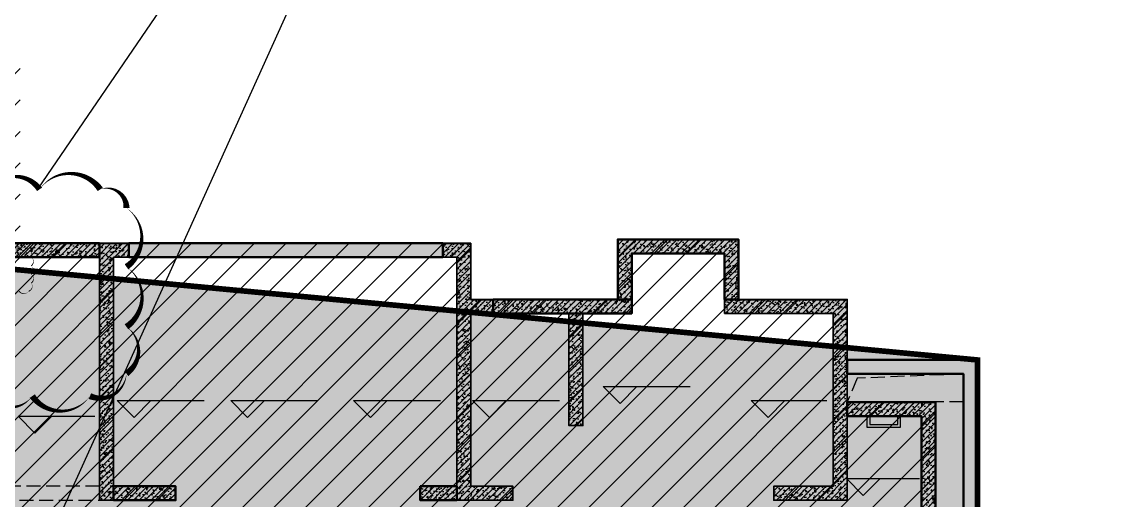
# Model space of a CAD drawing. Extents: x -1338203 to 1886333, y -530034 to 1031844.
# Drawn here: x 627377 to 646806, y 134503 to 143031 of the extents above; entities that cross this region are included whole.
import ezdxf

# ---------------------------------------------------------------- set-up
doc = ezdxf.new("R2010")
doc.units = 0
doc.header["$LTSCALE"] = 1000
doc.header["$MEASUREMENT"] = 0
doc.linetypes.add('A-18-平面B1$0$DASH', pattern=[0.35, 0.25, -0.1])
doc.linetypes.add('DASH', pattern=[0.35, 0.25, -0.1])
for name, color, linetype in [('$0$0A-O-HOLE', 52, 'Continuous'), ('0A-P-PKNG-LINE', 9, 'Continuous'), ('A-18-平面B1$0$0A-A-SYMB-DOOR', 135, 'Continuous'), ('A-18-平面B1$0$0A-A-SYMB-ELEV', 150, 'Continuous'), ('A-18-平面B1$0$0A-E-STRS-RAIL', 163, 'Continuous'), ('S18柱墙B1_1$0$0S-CW-HATCH', 251, 'Continuous'), ('S18柱墙B1_1$0$0S-CW-HATCH-UP', 251, 'Continuous')]:
    doc.layers.add(name, color=color, linetype=linetype)
doc.layers.add('A-18-平面B1$0$AAD-A-MODIFY_20230109', color=201, linetype='Continuous', plot=False)
doc.layers.add('A-18-平面B1$0$AAD-A-MODIFY_20230111', color=201, linetype='Continuous', plot=False)
doc.layers.add('p-h-walkable', color=7, linetype='Continuous', lineweight=70, true_color=0xf0f0f0)
doc.layers.add('S18柱墙B1_1$0$0S-CW-LINE', color=7, linetype='Continuous', lineweight=50)
pattern_1 = [(45, (-2718471.4, -136432.66), (-53.0330086, 53.0330086), []), (50, (-2718471.4, -136432.66), (215.178055, -18.8256405), [22.5, -247.5]), (355, (-2718471.4, -136432.66), (-41.6254, 225.65764), [18, -198]), (100.4514, (-2718453.47, -136434.23), (173.552815, 206.831863), [19.122057, -210.342634]), (46.1842, (-2718471.4, -136372.66), (320.172315, -49.655704), [33.75, -371.25]), (96.6356, (-2718444.72, -136376.8), (280.398812, 292.23536), [28.683086, -315.5139]), (351.1842, (-2718471.4, -136372.66), (280.398584, 292.23558), [27, -297]), (21, (-2718441.4, -136387.66), (179.072116, -120.785667), [22.5, -247.5]), (326, (-2718441.4, -136387.66), (72.9946, 217.545014), [18, -198]), (71.4514, (-2718426.48, -136397.73), (252.066789, 96.759149), [19.122057, -210.342634]), (37.5, (-2718471.4, -136432.66), (3.6479566, 99.8681561), [0, -195.6, 0, -201, 0, -198.75]), (7.5, (-2718471.4, -136432.66), (78.9208612, 118.3235136), [0, -114.6, 0, -191.1, 0, -75.75]), (327.5, (-2718538.3, -136432.66), (160.1467309, -6.7664615), [0, -75, 0, -234, 0, -310.5]), (317.5, (-2718568.3, -136432.66), (174.955851, 30.0314947), [0, -97.5, 0, -155.4, 0, -220.5])]
pattern_2 = [(45, (88085.58, -248529.205), (-53.033009, 53.033009), []), (50, (88085.58, -248529.2), (215.178055, -18.82564), [22.5, -247.5]), (355, (88085.58, -248529.2), (-41.6254, 225.65764), [18, -198]), (100.4514, (88103.52, -248530.77), (173.552815, 206.83186), [19.12206, -210.342634]), (46.1842, (88085.58, -248469.2), (320.17231, -49.6557), [33.75, -371.25]), (96.6356, (88112.26, -248473.34), (280.39881, 292.23536), [28.68309, -315.5139]), (351.1842, (88085.6, -248469.2), (280.39858, 292.23558), [27, -297]), (21, (88115.58, -248484.2), (179.072116, -120.785667), [22.5, -247.5]), (326, (88115.58, -248484.2), (72.9946, 217.54501), [18, -198]), (71.4514, (88130.5, -248494.27), (252.06679, 96.75915), [19.12206, -210.342634]), (37.5, (88085.58, -248529.205), (3.647957, 99.868156), [0, -195.6, 0, -201, 0, -198.75]), (7.5, (88085.58, -248529.2), (78.920861, 118.323514), [0, -114.6, 0, -191.1, 0, -75.75]), (327.5, (88018.68, -248529.205), (160.146731, -6.7664615), [0, -75, 0, -234, 0, -310.5]), (317.5, (87988.68, -248529.2), (174.95585, 30.031495), [0, -97.5, 0, -155.4, 0, -220.5])]

# ---------------------------------------------------------------- blocks, each defined once
blk = doc.blocks.new('A$C2C814229')
at = {"layer": '$0$0A-O-HOLE', "linetype": 'DASH'}
blk.add_lwpolyline([(-122209, -170134), (-122209, -170634), (-124279, -170634), (-124279, -170134)], close=True, dxfattribs=at)
blk.add_lwpolyline([(-122209, -170134), (-124104, -170212), (-124279, -170634)], dxfattribs=at)
blk = doc.blocks.new('A-18-平面B1')
at = {"layer": 'A-18-平面B1$0$0A-A-SYMB-DOOR', "linetype": 'A-18-平面B1$0$DASH'}
blk.add_lwpolyline([(1200, -90), (2975, -90), (2975, 160), (1200, 160)], close=True, dxfattribs=at)
at = {"layer": 'A-18-平面B1$0$0A-A-SYMB-ELEV'}
for p, q in [((12251, 1634), (11951, 1934)), ((11951, 1934), (13500, 1934)), ((12251, 1634), (12551, 1934)), ((3590, 1386), (3290, 1686)), ((3290, 1686), (4839, 1686)), ((3590, 1386), (3890, 1686)), ((5612, 1386), (5312, 1686)), ((5312, 1686), (6862, 1686)), ((5612, 1386), (5912, 1686)), ((7803, 1386), (7503, 1686)), ((7503, 1686), (9052, 1686)), ((7803, 1386), (8103, 1686)), ((9922, 1386), (9622, 1686)), ((9622, 1686), (11171, 1686)), ((9922, 1386), (10222, 1686)), ((14887, 1386), (14587, 1686)), ((14587, 1686), (15935, 1686)), ((14887, 1386), (15187, 1686)), ((1823, 1105), (1523, 1405)), ((1523, 1405), (2890, 1405)), ((1823, 1105), (2123, 1405)), ((16585, -6), (16285, 294)), ((16285, 294), (17587, 294)), ((16585, -6), (16885, 294))]:
    blk.add_line(p, q, dxfattribs=at)
at = {"layer": 'A-18-平面B1$0$0A-E-STRS-RAIL', "flags": 128}
for points in [[(16650, 1410), (16650, 1210), (17250, 1210), (17250, 1410)], [(16700, 1410), (16700, 1260), (17200, 1260), (17200, 1410)]]:
    blk.add_lwpolyline(points, dxfattribs=at)
at = {"layer": 'A-18-平面B1$0$AAD-A-MODIFY_20230109', "color": 6}
for p, q in [((758, -3715), (10687, 18269)), ((1889, 5475), (10637, 18281))]:
    blk.add_line(p, q, dxfattribs=at)
at = {"layer": 'A-18-平面B1$0$AAD-A-MODIFY_20230109', "color": 6, "flags": 128}
blk.add_lwpolyline([(-2226, 5452, 0, 111, -0.520567), (-1481, 5452, 0, 111, -0.520567), (-724, 5452, 0, 111, -0.520567), (108, 5452, 0, 111, -0.520567), (1030, 5452, 0, 111, -0.520567), (1907, 5452, 0, 111, -0.520567), (2988, 5452, 0, 111, -0.520567), (3455, 5119, 0, 111, -0.520567), (3455, 4070, 0, 111, -0.520567), (3455, 3001, 0, 111, -0.520567), (3455, 2168, 0, 111, -0.520567), (2804, 1766, 0, 111, -0.520567), (1776, 1766, 0, 111, -0.520567), (1015, 1766, 0, 111, -0.520567), (-43, 1766, 0, 111, -0.520567), (-940, 1766, 0, 111, -0.520567), (-1909, 1766, 0, 111, -0.520567), (-2226, 2349, 0, 111, -0.520567), (-2226, 3147, 0, 111, -0.520567), (-2226, 4226, 0, 111, -0.520567), (-2226, 4996, 0, 111, -0.520567)], format="xyseb", close=True, dxfattribs=at)
at = {"layer": 'A-18-平面B1$0$AAD-A-MODIFY_20230111', "color": 4, "flags": 128}
blk.add_lwpolyline([(1096, 4372, 0, 19.8, -0.520567), (1230, 4372, 0, 19.8, -0.520567), (1421, 4372, 0, 19.8, -0.520567), (1555, 4372, 0, 19.8, -0.520567), (1704, 4372, 0, 19.8, -0.520567), (1757, 4245, 0, 19.8, -0.520567), (1757, 4089, 0, 19.8, -0.520567), (1757, 3938, 0, 19.8, -0.520567), (1757, 3780, 0, 19.8, -0.520567), (1714, 3637, 0, 19.8, -0.520567), (1540, 3637, 0, 19.8, -0.520567), (1350, 3637, 0, 19.8, -0.520567), (1172, 3637, 0, 19.8, -0.520567), (1096, 3753, 0, 19.8, -0.520567), (1096, 3887, 0, 19.8, -0.520567), (1096, 4050, 0, 19.8, -0.520567), (1096, 4232, 0, 19.8, -0.520567)], format="xyseb", close=True, dxfattribs=at)

msp = doc.modelspace()

# ---------------------------------------------------------------- hatches: boundary and pattern name
at = {"ltscale": 0.002}
h = msp.add_hatch(dxfattribs=at)
h.set_pattern_fill('ANSI31', color=8, scale=250)
h.set_pattern_definition([(45, (321371.16, 273451.7), (-280.633, 280.633), [])])
h.paths.add_polyline_path([(627346.6, 139076.4), (635376.6, 139076.4), (635376.6, 138076.4), (637996.6, 138076.4), (637996.6, 139146.4), (640146.6, 139146.4), (640146.6, 138076.4), (642086.6, 138076.4), (642086.6, 136246.4), (643656.6, 136246.4), (643656.6, 132996.4), (638576.6, 132996.4), (638576.6, 132296.4), (638576.6, 129296.4), (637621.6, 129296.4), (637621.6, 128696.4), (637371.6, 128696.4), (637371.6, 129296.4), (635546.6, 129296.4), (635546.6, 128696.4), (635126.6, 128696.4), (635126.6, 129296.4), (616446.6, 129296.4), (616446.6, 128696.4), (616026.6, 128696.4), (616026.6, 129296.4), (614201.6, 129296.4), (614201.6, 128696.4), (613951.6, 128696.4), (613951.6, 129296.4), (612621.6, 129296.4), (612621.6, 128696.4), (612371.6, 128696.4), (612371.6, 129296.4), (609486.6, 129296.4), (609486.6, 139146.4), (612136.6, 139146.4), (612136.6, 138076.4), (616196.6, 138076.4), (616196.6, 139076.4), (624226.6, 139076.4), (624226.6, 142646.4), (627346.6, 142646.4)])
at = {"layer": 'p-h-walkable', "ltscale": 0.002}
h = msp.add_hatch(color=256, dxfattribs=at)
h.dxf.hatch_style = 1
h.paths.add_polyline_path([(633826.6, 244460.7), (640276.6, 244575.6), (640576.6, 234544.8), (645576.7, 234544.6), (645576.7, 209278.9), (732355.9, 209029), (732355.1, 235229.9), (738506.7, 235229.9), (738506.6, 268838.9), (732734.3, 268838.9), (732734.3, 272898.9), (711963.1, 272898.9), (711963.1, 278984.7), (717256.7, 278984.7), (717256.7, 284049), (733571.6, 284135.6), (733996.6, 290449.1), (739216.6, 290449.1), (739766.6, 284299.1), (754626.6, 284299.1), (755296.6, 290449.1), (760516.6, 290449.1), (760816.6, 283049.1), (760816.3, 275879.2), (775122.6, 275879.2), (776006.6, 274138.9), (776006.6, 259429.1), (778716.6, 259429.1), (778716.6, 238849.1), (783416.6, 238849.1), (783416.6, 237229.1), (782066.6, 237229.1), (782066.6, 234429.1), (779546.6, 234429.1), (779546.6, 237129.1), (773916.6, 237129.1), (773916.6, 243229.1), (764306.6, 243225.6), (764306.6, 236639.1), (760766.6, 236639.1), (760766.6, 234429.1), (758246.6, 234429.1), (758246.6, 238649.1), (762116.6, 238649.1), (762116.6, 243225.6), (748656.6, 243225.6), (748756.3, 207529.1), (800106.6, 207528.9), (800206.7, 201639.7), (812908.2, 202239.1), (812576.6, 180449.3), (744206, 180449.3), (744206, 173439), (728556.7, 173439), (728556.6, 122289.1), (746356.6, 122289.1), (750916.6, 132325.6), (842896.6, 132325.6), (843211.6, 121345.6), (839116.6, 121345.6), (839116.6, 93449.1), (864906.6, 93449.1), (864906.6, 79694), (875856.6, 74929.1), (875856.6, 65749.1), (834560.6, 65749.1), (839142.9, 28436.3), (869465.5, 32160.2), (871163.4, 18334), (873704.3, 18646.1), (877328.9, 5540.2), (761876.2, -8638.5), (761133.2, 2082.3), (764950.9, 5291.5), (763253.1, 19116.3), (799242.7, 23536.1), (793807.6, 65749.1), (750756.6, 65749.1), (751556.6, 81645.6), (636016.6, 81645.6), (636016.6, 96345.6), (629416.6, 96345.6), (629416.6, 118203.2), (622306.6, 118203.2), (622286.6, 139083.2), (644406.6, 137003.2), (644406.6, 129968.2), (656656.6, 129968.2), (656406.6, 138083.2), (712156.6, 138083.2), (711856.6, 184449.1), (581811.6, 184349.1), (581826.6, 197199.1), (585876.6, 197449.1), (585976.6, 209279), (629226.6, 209578.9), (628926.8, 236145.4), (633826.6, 236145.6)])
at = {"layer": 'S18柱墙B1_1$0$0S-CW-HATCH'}
h = msp.add_hatch(color=256, dxfattribs=at)
h.dxf.hatch_style = 1
h.paths.add_polyline_path([(640146.6, 138083.2), (640146.6, 139153.2), (637996.6, 139153.2), (637996.6, 138083.2), (638246.6, 138083.2), (638246.6, 138903.2), (639896.6, 138903.2), (639896.6, 138083.2)])
h = msp.add_hatch(color=256, dxfattribs=at)
h.dxf.hatch_style = 1
h.paths.add_polyline_path([(628761.6, 139083.2), (627096.6, 139083.2), (627096.6, 138833.2), (628761.6, 138833.2)])
h = msp.add_hatch(color=256, dxfattribs=at)
h.dxf.hatch_style = 1
h.paths.add_polyline_path([(629011.6, 134503.2), (629011.6, 138833.2), (629286.6, 138833.2), (629286.6, 139083.2), (628761.6, 139083.2), (628761.6, 134503.2)])
h = msp.add_hatch(color=256, dxfattribs=at)
h.dxf.hatch_style = 1
h.paths.add_polyline_path([(634876.6, 139083.2), (629286.6, 139083.2), (629286.6, 138833.2), (634876.6, 138833.2)])
h = msp.add_hatch(color=256, dxfattribs=at)
h.dxf.hatch_style = 1
h.paths.add_polyline_path([(634876.6, 138833.2), (635126.6, 138833.2), (635126.6, 137993.2), (635126.6, 134503.2), (636126.6, 134503.2), (636126.6, 134753.2), (635377, 134753.2), (635376.6, 137833.2), (635776.6, 137833.2), (635776.6, 138083.2), (635376.6, 138083.2), (635376.6, 139083.2), (634876.6, 139083.2)])
h = msp.add_hatch(color=256, dxfattribs=at)
h.dxf.hatch_style = 1
h.paths.add_polyline_path([(638246.6, 138083.2), (635776.6, 138083.2), (635776.6, 137833.2), (638246.6, 137833.2)])
h = msp.add_hatch(color=256, dxfattribs=at)
h.dxf.hatch_style = 1
h.paths.add_polyline_path([(639896.6, 137833.2), (641836.6, 137833.2), (641836.6, 134753.2), (640776.6, 134753.2), (640776.6, 134503.2), (642086.6, 134503.2), (642086.6, 138083.2), (639896.6, 138083.2)])
h = msp.add_hatch(color=256, dxfattribs=at)
h.dxf.hatch_style = 1
h.paths.add_polyline_path([(637126.6, 137833.2), (637376.6, 137833.2), (637376.6, 135833.2), (637126.6, 135833.2)])
h = msp.add_hatch(color=256, dxfattribs=at)
h.dxf.hatch_style = 1
h.paths.add_polyline_path([(642936.6, 132253.2), (642936.6, 132503.2), (644156.6, 132503.2), (644156.6, 136753.2), (642086.6, 136753.2), (642086.6, 137003.2), (644406.6, 137003.2), (644406.6, 132253.2), (642936.6, 132253.2)])
h = msp.add_hatch(color=256, dxfattribs=at)
h.dxf.hatch_style = 1
h.paths.add_polyline_path([(642086.6, 136003.2), (643406.6, 136003.2), (643406.6, 133253.2), (641836.6, 133253.2), (641836.6, 133003.2), (643656.6, 133003.2), (643656.6, 136253.2), (642086.6, 136253.2)])
h = msp.add_hatch(color=256, dxfattribs=at)
h.dxf.hatch_style = 1
h.paths.add_polyline_path([(629011.6, 134753.2), (630116.6, 134753.2), (630116.6, 134503.2), (629011.6, 134503.2)])
h = msp.add_hatch(color=256, dxfattribs=at)
h.dxf.hatch_style = 1
h.paths.add_polyline_path([(634476.6, 134753.2), (635126.6, 134753.2), (635126.6, 134503.2), (634476.6, 134503.2)])
at = {"layer": 'S18柱墙B1_1$0$0S-CW-HATCH-UP'}
h = msp.add_hatch(dxfattribs=at)
h.set_pattern_fill('钢筋混凝土', color=256, scale=30)
h.set_pattern_definition([(45, (-2719551.4, -136432.66), (-53.0330086, 53.0330086), []), (50, (-2719551.4, -136432.66), (215.178055, -18.8256405), [22.5, -247.5]), (355, (-2719551.4, -136432.66), (-41.6254, 225.65764), [18, -198]), (100.4514, (-2719533.47, -136434.23), (173.552815, 206.831863), [19.122057, -210.342634]), (46.1842, (-2719551.4, -136372.66), (320.172315, -49.655704), [33.75, -371.25]), (96.6356, (-2719524.72, -136376.8), (280.398812, 292.23536), [28.683086, -315.5139]), (351.1842, (-2719551.4, -136372.66), (280.398584, 292.23558), [27, -297]), (21, (-2719521.4, -136387.66), (179.072116, -120.785667), [22.5, -247.5]), (326, (-2719521.4, -136387.66), (72.9946, 217.545014), [18, -198]), (71.4514, (-2719506.48, -136397.73), (252.066789, 96.759149), [19.122057, -210.342634]), (37.5, (-2719551.4, -136432.66), (3.6479566, 99.8681561), [0, -195.6, 0, -201, 0, -198.75]), (7.5, (-2719551.4, -136432.66), (78.9208612, 118.3235136), [0, -114.6, 0, -191.1, 0, -75.75]), (327.5, (-2719618.3, -136432.66), (160.1467309, -6.7664615), [0, -75, 0, -234, 0, -310.5]), (317.5, (-2719648.3, -136432.66), (174.955851, 30.0314947), [0, -97.5, 0, -155.4, 0, -220.5])])
h.paths.add_polyline_path([(640146.6, 138083.2), (640146.6, 139153.2), (637996.6, 139153.2), (637996.6, 138083.2), (638246.6, 138083.2), (638246.6, 138903.2), (639896.6, 138903.2), (639896.6, 138083.2)])
h = msp.add_hatch(dxfattribs=at)
h.set_pattern_fill('钢筋混凝土', color=256, scale=30)
h.set_pattern_definition(pattern_1)
h.paths.add_polyline_path([(628761.6, 139083.2), (627096.6, 139083.2), (627096.6, 138833.2), (628761.6, 138833.2)])
h = msp.add_hatch(dxfattribs=at)
h.set_pattern_fill('钢筋混凝土', color=256, scale=30)
h.set_pattern_definition(pattern_2)
h.paths.add_polyline_path([(629011.6, 134503.2), (629011.6, 138833.2), (629286.6, 138833.2), (629286.6, 139083.2), (628761.6, 139083.2), (628761.6, 134503.2)])
h = msp.add_hatch(dxfattribs=at)
h.set_pattern_fill('钢筋混凝土', color=256, scale=30)
h.set_pattern_definition(pattern_1)
h.paths.add_polyline_path([(634876.6, 139083.2), (629286.6, 139083.2), (629286.6, 138833.2), (634876.6, 138833.2)])
h = msp.add_hatch(dxfattribs=at)
h.set_pattern_fill('钢筋混凝土', color=256, scale=30)
h.set_pattern_definition([(45, (38951.44, -360928.54), (-53.0330086, 53.0330086), []), (50, (38951.44, -360928.54), (215.178055, -18.82564), [22.5, -247.5]), (355, (38951.44, -360928.54), (-41.6254, 225.65764), [18, -198]), (100.4514, (38969.37, -360930.1), (173.552815, 206.83186), [19.12206, -210.342634]), (46.1842, (38951.44, -360868.54), (320.172315, -49.6557), [33.75, -371.25]), (96.6356, (38978.12, -360872.68), (280.39881, 292.23536), [28.68309, -315.5139]), (351.1842, (38951.44, -360868.54), (280.39858, 292.23558), [27, -297]), (21, (38981.44, -360883.54), (179.072116, -120.785667), [22.5, -247.5]), (326, (38981.44, -360883.54), (72.9946, 217.545014), [18, -198]), (71.4514, (38996.37, -360893.6), (252.06679, 96.75915), [19.12206, -210.342634]), (37.5, (38951.44, -360928.54), (3.6479566, 99.868156), [0, -195.6, 0, -201, 0, -198.75]), (7.5, (38951.44, -360928.54), (78.920861, 118.323514), [0, -114.6, 0, -191.1, 0, -75.75]), (327.5, (38884.54, -360928.54), (160.146731, -6.7664615), [0, -75, 0, -234, 0, -310.5]), (317.5, (38854.54, -360928.54), (174.95585, 30.031495), [0, -97.5, 0, -155.4, 0, -220.5])])
h.paths.add_polyline_path([(634876.6, 138833.2), (635126.6, 138833.2), (635126.6, 137993.2), (635126.6, 134503.2), (636126.6, 134503.2), (636126.6, 134753.2), (635377, 134753.2), (635376.6, 137833.2), (635776.6, 137833.2), (635776.6, 138083.2), (635376.6, 138083.2), (635376.6, 139083.2), (634876.6, 139083.2)])
h = msp.add_hatch(dxfattribs=at)
h.set_pattern_fill('钢筋混凝土', color=256, scale=30)
h.set_pattern_definition(pattern_1)
h.paths.add_polyline_path([(638246.6, 138083.2), (635776.6, 138083.2), (635776.6, 137833.2), (638246.6, 137833.2)])
h = msp.add_hatch(dxfattribs=at)
h.set_pattern_fill('钢筋混凝土', color=256, scale=30)
h.set_pattern_definition(pattern_2)
h.paths.add_polyline_path([(639896.6, 137833.2), (641836.6, 137833.2), (641836.6, 134753.2), (640776.6, 134753.2), (640776.6, 134503.2), (642086.6, 134503.2), (642086.6, 138083.2), (639896.6, 138083.2)])
h = msp.add_hatch(dxfattribs=at)
h.set_pattern_fill('钢筋混凝土', color=256, scale=30)
h.set_pattern_definition([(45, (-1708122.3, -21920.645), (-53.0330086, 53.0330086), []), (50, (-1708122.3, -21920.64), (215.178055, -18.82564), [22.5, -247.5]), (355, (-1708122.3, -21920.64), (-41.6254, 225.65764), [18, -198]), (100.4514, (-1708104.37, -21922.21), (173.552815, 206.831863), [19.122057, -210.342634]), (46.1842, (-1708122.3, -21860.64), (320.172315, -49.655704), [33.75, -371.25]), (96.6356, (-1708095.62, -21864.78), (280.39881, 292.23536), [28.683086, -315.5139]), (351.1842, (-1708122.3, -21860.64), (280.398584, 292.23558), [27, -297]), (21, (-1708092.3, -21875.64), (179.072116, -120.785667), [22.5, -247.5]), (326, (-1708092.3, -21875.64), (72.9946, 217.545014), [18, -198]), (71.4514, (-1708077.38, -21885.7), (252.066789, 96.759149), [19.122057, -210.342634]), (37.5, (-1708122.3, -21920.645), (3.6479566, 99.8681561), [0, -195.6, 0, -201, 0, -198.75]), (7.5, (-1708122.3, -21920.64), (78.920861, 118.3235136), [0, -114.6, 0, -191.1, 0, -75.75]), (327.5, (-1708189.2, -21920.645), (160.1467309, -6.7664615), [0, -75, 0, -234, 0, -310.5]), (317.5, (-1708219.2, -21920.64), (174.955851, 30.031495), [0, -97.5, 0, -155.4, 0, -220.5])])
h.paths.add_polyline_path([(637126.6, 137833.2), (637376.6, 137833.2), (637376.6, 135833.2), (637126.6, 135833.2)])
h = msp.add_hatch(dxfattribs=at)
h.set_pattern_fill('钢筋混凝土', color=256, scale=30)
h.set_pattern_definition([(45, (-1057738.68, 747865.025), (-53.0330086, 53.0330086), []), (50, (-1057738.68, 747865.02), (215.178055, -18.82564), [22.5, -247.5]), (355, (-1057738.68, 747865.02), (-41.6254, 225.65764), [18, -198]), (100.4514, (-1057720.75, 747863.46), (173.552815, 206.831863), [19.122057, -210.342634]), (46.1842, (-1057738.68, 747925.02), (320.172315, -49.655704), [33.75, -371.25]), (96.6356, (-1057712, 747920.9), (280.39881, 292.23536), [28.683086, -315.5139]), (351.1842, (-1057738.68, 747925.02), (280.398584, 292.23558), [27, -297]), (21, (-1057708.68, 747910.02), (179.072116, -120.785667), [22.5, -247.5]), (326, (-1057708.68, 747910.02), (72.9946, 217.545014), [18, -198]), (71.4514, (-1057693.76, 747899.96), (252.066789, 96.75915), [19.122057, -210.342634]), (37.5, (-1057738.68, 747865.025), (3.6479566, 99.868156), [0, -195.6, 0, -201, 0, -198.75]), (7.5, (-1057738.68, 747865.02), (78.920861, 118.3235136), [0, -114.6, 0, -191.1, 0, -75.75]), (327.5, (-1057805.58, 747865.025), (160.146731, -6.7664615), [0, -75, 0, -234, 0, -310.5]), (317.5, (-1057835.58, 747865.02), (174.955851, 30.031495), [0, -97.5, 0, -155.4, 0, -220.5])])
h.paths.add_polyline_path([(642936.6, 132253.2), (642936.6, 132503.2), (644156.6, 132503.2), (644156.6, 136753.2), (642086.6, 136753.2), (642086.6, 137003.2), (644406.6, 137003.2), (644406.6, 132253.2), (642936.6, 132253.2)])
h = msp.add_hatch(dxfattribs=at)
h.set_pattern_fill('钢筋混凝土', color=256, scale=30)
h.set_pattern_definition([(45, (-2718471.4, -136432.66), (-53.0330086, 53.0330086), []), (50, (-2718471.4, -136432.66), (215.178055, -18.8256405), [22.5, -247.5]), (355, (-2718471.4, -136432.66), (-41.6254, 225.65764), [18, -198]), (100.4514, (-2718453.47, -136434.23), (173.552815, 206.831863), [19.122057, -210.342634]), (46.1842, (-2718471.4, -136372.66), (320.172315, -49.655704), [33.75, -371.25]), (96.6356, (-2718444.72, -136376.8), (280.398812, 292.23536), [28.683086, -315.5139]), (351.1842, (-2718471.4, -136372.66), (280.398584, 292.23558), [27, -297]), (21, (-2718441.4, -136387.66), (179.072116, -120.785667), [22.5, -247.5]), (326, (-2718441.4, -136387.66), (72.9946, 217.545014), [18, -198]), (71.4514, (-2718426.48, -136397.73), (252.066789, 96.759149), [19.122057, -210.342634]), (37.5, (-2718471.4, -136432.66), (3.6479566, 99.8681561), [0, -195.6, 0, -201, 0, -198.75]), (7.5, (-2718471.4, -136432.66), (78.9208612, 118.3235136), [0, -114.6, 0, -191.1, 0, -75.75]), (327.5, (-2718538.3, -136432.66), (160.1467309, -6.7664615), [0, -75, 0, -234, 0, -310.5]), (317.5, (-2718568.3, -136432.66), (174.955851, 30.0314947), [0, -97.5, 0, -155.4, 0, -220.5])])
h.paths.add_polyline_path([(642086.6, 136003.2), (643406.6, 136003.2), (643406.6, 133253.2), (641836.6, 133253.2), (641836.6, 133003.2), (643656.6, 133003.2), (643656.6, 136253.2), (642086.6, 136253.2)])
h = msp.add_hatch(dxfattribs=at)
h.set_pattern_fill('钢筋混凝土', color=256, scale=30)
h.set_pattern_definition([(45, (-2703906.405, -131232.66), (-53.0330086, 53.0330086), []), (50, (-2703906.4, -131232.66), (215.178055, -18.8256405), [22.5, -247.5]), (355, (-2703906.4, -131232.66), (-41.6254, 225.65764), [18, -198]), (100.4514, (-2703888.47, -131234.23), (173.552815, 206.831863), [19.122057, -210.342634]), (46.1842, (-2703906.4, -131172.66), (320.172315, -49.655704), [33.75, -371.25]), (96.6356, (-2703879.72, -131176.8), (280.398812, 292.23536), [28.683086, -315.5139]), (351.1842, (-2703906.4, -131172.66), (280.398584, 292.23558), [27, -297]), (21, (-2703876.4, -131187.66), (179.072116, -120.785667), [22.5, -247.5]), (326, (-2703876.4, -131187.66), (72.9946, 217.545014), [18, -198]), (71.4514, (-2703861.48, -131197.73), (252.066789, 96.759149), [19.122057, -210.342634]), (37.5, (-2703906.405, -131232.66), (3.6479566, 99.8681561), [0, -195.6, 0, -201, 0, -198.75]), (7.5, (-2703906.4, -131232.66), (78.9208612, 118.3235136), [0, -114.6, 0, -191.1, 0, -75.75]), (327.5, (-2703973.305, -131232.66), (160.1467309, -6.7664615), [0, -75, 0, -234, 0, -310.5]), (317.5, (-2704003.3, -131232.66), (174.955851, 30.0314947), [0, -97.5, 0, -155.4, 0, -220.5])])
h.paths.add_polyline_path([(629011.6, 134753.2), (630116.6, 134753.2), (630116.6, 134503.2), (629011.6, 134503.2)])
h = msp.add_hatch(dxfattribs=at)
h.set_pattern_fill('钢筋混凝土', color=256, scale=30)
h.set_pattern_definition([(45, (-2699426.405, -131232.66), (-53.0330086, 53.0330086), []), (50, (-2699426.4, -131232.66), (215.178055, -18.8256405), [22.5, -247.5]), (355, (-2699426.4, -131232.66), (-41.6254, 225.65764), [18, -198]), (100.4514, (-2699408.47, -131234.23), (173.552815, 206.831863), [19.122057, -210.342634]), (46.1842, (-2699426.4, -131172.66), (320.172315, -49.655704), [33.75, -371.25]), (96.6356, (-2699399.72, -131176.8), (280.398812, 292.23536), [28.683086, -315.5139]), (351.1842, (-2699426.4, -131172.66), (280.398584, 292.23558), [27, -297]), (21, (-2699396.4, -131187.66), (179.072116, -120.785667), [22.5, -247.5]), (326, (-2699396.4, -131187.66), (72.9946, 217.545014), [18, -198]), (71.4514, (-2699381.48, -131197.73), (252.066789, 96.759149), [19.122057, -210.342634]), (37.5, (-2699426.405, -131232.66), (3.6479566, 99.8681561), [0, -195.6, 0, -201, 0, -198.75]), (7.5, (-2699426.4, -131232.66), (78.9208612, 118.3235136), [0, -114.6, 0, -191.1, 0, -75.75]), (327.5, (-2699493.305, -131232.66), (160.1467309, -6.7664615), [0, -75, 0, -234, 0, -310.5]), (317.5, (-2699523.3, -131232.66), (174.955851, 30.0314947), [0, -97.5, 0, -155.4, 0, -220.5])])
h.paths.add_polyline_path([(634476.6, 134753.2), (635126.6, 134753.2), (635126.6, 134503.2), (634476.6, 134503.2)])

# ---------------------------------------------------------------- linework, layer by layer
at = {"color": 3, "flags": 128}
msp.add_lwpolyline([(627346.6, 139076.4), (635376.6, 139076.4), (635376.6, 138076.4), (637996.6, 138076.4), (637996.6, 139146.4), (640146.6, 139146.4), (640146.6, 138076.4), (642086.6, 138076.4), (642086.6, 136246.4), (643656.6, 136246.4), (643656.6, 132996.4), (638576.6, 132996.4), (638576.6, 132296.4), (638576.6, 132296.4), (638576.6, 129296.4), (637621.6, 129296.4), (637621.6, 128696.4), (637371.6, 128696.4), (637371.6, 129296.4), (635546.6, 129296.4), (635546.6, 128696.4), (635126.6, 128696.4), (635126.6, 129296.4), (616446.6, 129296.4)], dxfattribs=at)
at = {"layer": 'p-h-walkable', "ltscale": 0.002, "const_width": 100}
msp.add_lwpolyline([(877328.9, 5540.2), (761876.2, -8638.5), (761133.2, 2082.3), (764950.9, 5291.5), (763253.1, 19116.3), (799242.7, 23536.1), (793807.6, 65749.1), (750756.6, 65749.1), (751556.6, 81645.6), (636016.6, 81645.6), (636016.6, 96345.6), (629416.6, 96345.6), (629416.6, 118203.2), (622306.6, 118203.2), (622286.6, 139083.2), (644406.6, 137003.2), (644406.6, 129968.2), (656656.6, 129968.2), (656406.6, 138083.2), (712156.6, 138083.2), (711856.6, 184449.1)], dxfattribs=at)
at = {"layer": 'S18柱墙B1_1$0$0S-CW-LINE', "flags": 128}
msp.add_lwpolyline([(640146.6, 138083.2), (640146.6, 139153.2), (637996.6, 139153.2), (637996.6, 138083.2), (638246.6, 138083.2), (638246.6, 138903.2), (639896.6, 138903.2), (639896.6, 138083.2)], close=True, dxfattribs=at)
at = {"layer": 'S18柱墙B1_1$0$0S-CW-LINE'}
for points in [[(628761.6, 139083.2), (627096.6, 139083.2), (627096.6, 138833.2), (628761.6, 138833.2)], [(634876.6, 139083.2), (629286.6, 139083.2), (629286.6, 138833.2), (634876.6, 138833.2)], [(638246.6, 138083.2), (635776.6, 138083.2), (635776.6, 137833.2), (638246.6, 137833.2)], [(642936.6, 132253.2), (642936.6, 132503.2), (644156.6, 132503.2), (644156.6, 136753.2), (642086.6, 136753.2), (642086.6, 137003.2), (644406.6, 137003.2), (644406.6, 132253.2), (642936.6, 132253.2)], [(642086.6, 136003.2), (643406.6, 136003.2), (643406.6, 133253.2), (641836.6, 133253.2), (641836.6, 133003.2), (643656.6, 133003.2), (643656.6, 136253.2), (642086.6, 136253.2)], [(629011.6, 134753.2), (630116.6, 134753.2), (630116.6, 134503.2), (629011.6, 134503.2)], [(634476.6, 134753.2), (635126.6, 134753.2), (635126.6, 134503.2), (634476.6, 134503.2)]]:
    msp.add_lwpolyline(points, close=True, dxfattribs=at)
at = {"layer": 'S18柱墙B1_1$0$0S-CW-LINE', "lineweight": 35}
for points in [[(629011.6, 134503.2), (629011.6, 138833.2), (629286.6, 138833.2), (629286.6, 139083.2), (628761.6, 139083.2), (628761.6, 134503.2)], [(634876.6, 138833.2), (635126.6, 138833.2), (635126.6, 137993.2), (635126.6, 134503.2), (636126.6, 134503.2), (636126.6, 134753.2), (635377, 134753.2), (635376.6, 137833.2), (635776.6, 137833.2), (635776.6, 138083.2), (635376.6, 138083.2), (635376.6, 139083.2), (634876.6, 139083.2)], [(639896.6, 137833.2), (641836.6, 137833.2), (641836.6, 134753.2), (640776.6, 134753.2), (640776.6, 134503.2), (642086.6, 134503.2), (642086.6, 138083.2), (639896.6, 138083.2)], [(637126.6, 137833.2), (637376.6, 137833.2), (637376.6, 135833.2), (637126.6, 135833.2)]]:
    msp.add_lwpolyline(points, close=True, dxfattribs=at)

# ---------------------------------------------------------------- block references
at = {"ltscale": 0.002}
msp.add_blockref('A-18-平面B1', (625786.6, 134593.2), dxfattribs=at)
at = {"layer": '0A-P-PKNG-LINE', "ltscale": 0.002}
msp.add_blockref('A$C2C814229', (766365.4, 306889.1), dxfattribs=at)

doc.saveas('drawing.dxf')
